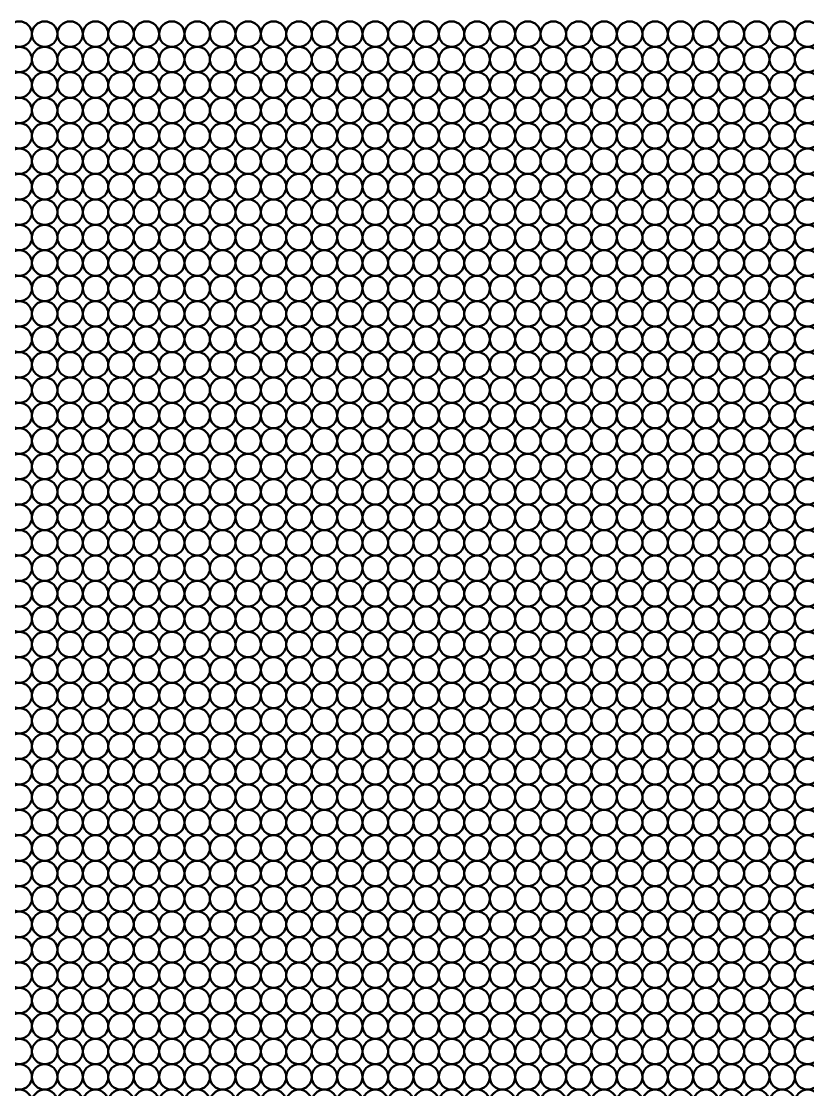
# Model space of a CAD drawing. Extents: x -11378 to 3982, y -2037 to 3878.
# Drawn here: x -11081.1 to -11044, y 1518.4 to 1568.8 of the extents above; entities that cross this region are included whole.
import ezdxf

# ---------------------------------------------------------------- set-up
doc = ezdxf.new("R2010")
doc.units = 0
doc.layers.add('粗实线', color=7, linetype='CONTINUOUS', lineweight=50)

msp = doc.modelspace()

# ---------------------------------------------------------------- linework, layer by layer
at = {"layer": '粗实线'}
for centre in [(-11081.221, 1568.19), (-11080.021, 1568.19), (-11078.821, 1568.19), (-11077.621, 1568.19), (-11076.421, 1568.19), (-11075.221, 1568.19), (-11074.021, 1568.19), (-11072.821, 1568.19), (-11071.621, 1568.19), (-11070.421, 1568.19), (-11069.221, 1568.19), (-11068.021, 1568.19), (-11066.821, 1568.19), (-11065.621, 1568.19), (-11064.421, 1568.19), (-11063.221, 1568.19), (-11062.021, 1568.19), (-11060.821, 1568.19), (-11059.621, 1568.19), (-11058.421, 1568.19), (-11057.221, 1568.19), (-11056.021, 1568.19), (-11054.821, 1568.19), (-11053.621, 1568.19), (-11052.421, 1568.19), (-11051.221, 1568.19), (-11050.021, 1568.19), (-11048.821, 1568.19), (-11047.621, 1568.19), (-11046.421, 1568.19), (-11045.221, 1568.19), (-11044.021, 1568.19), (-11081.221, 1566.99), (-11080.021, 1566.99), (-11078.821, 1566.99), (-11077.621, 1566.99), (-11076.421, 1566.99), (-11075.221, 1566.99), (-11074.021, 1566.99), (-11072.821, 1566.99), (-11071.621, 1566.99), (-11070.421, 1566.99), (-11069.221, 1566.99), (-11068.021, 1566.99), (-11066.821, 1566.99), (-11065.621, 1566.99), (-11064.421, 1566.99), (-11063.221, 1566.99), (-11062.021, 1566.99), (-11060.821, 1566.99), (-11059.621, 1566.99), (-11058.421, 1566.99), (-11057.221, 1566.99), (-11056.021, 1566.99), (-11054.821, 1566.99), (-11053.621, 1566.99), (-11052.421, 1566.99), (-11051.221, 1566.99), (-11050.021, 1566.99), (-11048.821, 1566.99), (-11047.621, 1566.99), (-11046.421, 1566.99), (-11045.221, 1566.99), (-11044.021, 1566.99), (-11081.221, 1565.79), (-11080.021, 1565.79), (-11078.821, 1565.79), (-11077.621, 1565.79), (-11076.421, 1565.79), (-11075.221, 1565.79), (-11074.021, 1565.79), (-11072.821, 1565.79), (-11071.621, 1565.79), (-11070.421, 1565.79), (-11069.221, 1565.79), (-11068.021, 1565.79), (-11066.821, 1565.79), (-11065.621, 1565.79), (-11064.421, 1565.79), (-11063.221, 1565.79), (-11062.021, 1565.79), (-11060.821, 1565.79), (-11059.621, 1565.79), (-11058.421, 1565.79), (-11057.221, 1565.79), (-11056.021, 1565.79), (-11054.821, 1565.79), (-11053.621, 1565.79), (-11052.421, 1565.79), (-11051.221, 1565.79), (-11050.021, 1565.79), (-11048.821, 1565.79), (-11047.621, 1565.79), (-11046.421, 1565.79), (-11045.221, 1565.79), (-11044.021, 1565.79), (-11081.221, 1564.59), (-11080.021, 1564.59), (-11078.821, 1564.59), (-11077.621, 1564.59), (-11076.421, 1564.59), (-11075.221, 1564.59), (-11074.021, 1564.59), (-11072.821, 1564.59), (-11071.621, 1564.59), (-11070.421, 1564.59), (-11069.221, 1564.59), (-11068.021, 1564.59), (-11066.821, 1564.59), (-11065.621, 1564.59), (-11064.421, 1564.59), (-11063.221, 1564.59), (-11062.021, 1564.59), (-11060.821, 1564.59), (-11059.621, 1564.59), (-11058.421, 1564.59), (-11057.221, 1564.59), (-11056.021, 1564.59), (-11054.821, 1564.59), (-11053.621, 1564.59), (-11052.421, 1564.59), (-11051.221, 1564.59), (-11050.021, 1564.59), (-11048.821, 1564.59), (-11047.621, 1564.59), (-11046.421, 1564.59), (-11045.221, 1564.59), (-11044.021, 1564.59), (-11081.221, 1563.39), (-11080.021, 1563.39), (-11078.821, 1563.39), (-11077.621, 1563.39), (-11076.421, 1563.39), (-11075.221, 1563.39), (-11074.021, 1563.39), (-11072.821, 1563.39), (-11071.621, 1563.39), (-11070.421, 1563.39), (-11069.221, 1563.39), (-11068.021, 1563.39), (-11066.821, 1563.39), (-11065.621, 1563.39), (-11064.421, 1563.39), (-11063.221, 1563.39), (-11062.021, 1563.39), (-11060.821, 1563.39), (-11059.621, 1563.39), (-11058.421, 1563.39), (-11057.221, 1563.39), (-11056.021, 1563.39), (-11054.821, 1563.39), (-11053.621, 1563.39), (-11052.421, 1563.39), (-11051.221, 1563.39), (-11050.021, 1563.39), (-11048.821, 1563.39), (-11047.621, 1563.39), (-11046.421, 1563.39), (-11045.221, 1563.39), (-11044.021, 1563.39), (-11081.221, 1562.19), (-11080.021, 1562.19), (-11078.821, 1562.19), (-11077.621, 1562.19), (-11076.421, 1562.19), (-11075.221, 1562.19), (-11074.021, 1562.19), (-11072.821, 1562.19), (-11071.621, 1562.19), (-11070.421, 1562.19), (-11069.221, 1562.19), (-11068.021, 1562.19), (-11066.821, 1562.19), (-11065.621, 1562.19), (-11064.421, 1562.19), (-11063.221, 1562.19), (-11062.021, 1562.19), (-11060.821, 1562.19), (-11059.621, 1562.19), (-11058.421, 1562.19), (-11057.221, 1562.19), (-11056.021, 1562.19), (-11054.821, 1562.19), (-11053.621, 1562.19), (-11052.421, 1562.19), (-11051.221, 1562.19), (-11050.021, 1562.19), (-11048.821, 1562.19), (-11047.621, 1562.19), (-11046.421, 1562.19), (-11045.221, 1562.19), (-11044.021, 1562.19), (-11081.221, 1560.99), (-11080.021, 1560.99), (-11078.821, 1560.99), (-11077.621, 1560.99), (-11076.421, 1560.99), (-11075.221, 1560.99), (-11074.021, 1560.99), (-11072.821, 1560.99), (-11071.621, 1560.99), (-11070.421, 1560.99), (-11069.221, 1560.99), (-11068.021, 1560.99), (-11066.821, 1560.99), (-11065.621, 1560.99), (-11064.421, 1560.99), (-11063.221, 1560.99), (-11062.021, 1560.99), (-11060.821, 1560.99), (-11059.621, 1560.99), (-11058.421, 1560.99), (-11057.221, 1560.99), (-11056.021, 1560.99), (-11054.821, 1560.99), (-11053.621, 1560.99), (-11052.421, 1560.99), (-11051.221, 1560.99), (-11050.021, 1560.99), (-11048.821, 1560.99), (-11047.621, 1560.99), (-11046.421, 1560.99), (-11045.221, 1560.99), (-11044.021, 1560.99), (-11081.221, 1559.79), (-11080.021, 1559.79), (-11078.821, 1559.79), (-11077.621, 1559.79), (-11076.421, 1559.79), (-11075.221, 1559.79), (-11074.021, 1559.79), (-11072.821, 1559.79), (-11071.621, 1559.79), (-11070.421, 1559.79), (-11069.221, 1559.79), (-11068.021, 1559.79), (-11066.821, 1559.79), (-11065.621, 1559.79), (-11064.421, 1559.79), (-11063.221, 1559.79), (-11062.021, 1559.79), (-11060.821, 1559.79), (-11059.621, 1559.79), (-11058.421, 1559.79), (-11057.221, 1559.79), (-11056.021, 1559.79), (-11054.821, 1559.79), (-11053.621, 1559.79), (-11052.421, 1559.79), (-11051.221, 1559.79), (-11050.021, 1559.79), (-11048.821, 1559.79), (-11047.621, 1559.79), (-11046.421, 1559.79), (-11045.221, 1559.79), (-11044.021, 1559.79), (-11081.221, 1558.59), (-11080.021, 1558.59), (-11078.821, 1558.59), (-11077.621, 1558.59), (-11076.421, 1558.59), (-11075.221, 1558.59), (-11074.021, 1558.59), (-11072.821, 1558.59), (-11071.621, 1558.59), (-11070.421, 1558.59), (-11069.221, 1558.59), (-11068.021, 1558.59), (-11066.821, 1558.59), (-11065.621, 1558.59), (-11064.421, 1558.59), (-11063.221, 1558.59), (-11062.021, 1558.59), (-11060.821, 1558.59), (-11059.621, 1558.59), (-11058.421, 1558.59), (-11057.221, 1558.59), (-11056.021, 1558.59), (-11054.821, 1558.59), (-11053.621, 1558.59), (-11052.421, 1558.59), (-11051.221, 1558.59), (-11050.021, 1558.59), (-11048.821, 1558.59), (-11047.621, 1558.59), (-11046.421, 1558.59), (-11045.221, 1558.59), (-11044.021, 1558.59), (-11081.221, 1557.39), (-11080.021, 1557.39), (-11078.821, 1557.39), (-11077.621, 1557.39), (-11076.421, 1557.39), (-11075.221, 1557.39), (-11074.021, 1557.39), (-11072.821, 1557.39), (-11071.621, 1557.39), (-11070.421, 1557.39), (-11069.221, 1557.39), (-11068.021, 1557.39), (-11066.821, 1557.39), (-11065.621, 1557.39), (-11064.421, 1557.39), (-11063.221, 1557.39), (-11062.021, 1557.39), (-11060.821, 1557.39), (-11059.621, 1557.39), (-11058.421, 1557.39), (-11057.221, 1557.39), (-11056.021, 1557.39), (-11054.821, 1557.39), (-11053.621, 1557.39), (-11052.421, 1557.39), (-11051.221, 1557.39), (-11050.021, 1557.39), (-11048.821, 1557.39), (-11047.621, 1557.39), (-11046.421, 1557.39), (-11045.221, 1557.39), (-11044.021, 1557.39), (-11081.221, 1556.19), (-11080.021, 1556.19), (-11078.821, 1556.19), (-11077.621, 1556.19), (-11076.421, 1556.19), (-11075.221, 1556.19), (-11074.021, 1556.19), (-11072.821, 1556.19), (-11071.621, 1556.19), (-11070.421, 1556.19), (-11069.221, 1556.19), (-11068.021, 1556.19), (-11066.821, 1556.19), (-11065.621, 1556.19), (-11064.421, 1556.19), (-11063.221, 1556.19), (-11062.021, 1556.19), (-11060.821, 1556.19), (-11059.621, 1556.19), (-11058.421, 1556.19), (-11057.221, 1556.19), (-11056.021, 1556.19), (-11054.821, 1556.19), (-11053.621, 1556.19), (-11052.421, 1556.19), (-11051.221, 1556.19), (-11050.021, 1556.19), (-11048.821, 1556.19), (-11047.621, 1556.19), (-11046.421, 1556.19), (-11045.221, 1556.19), (-11044.021, 1556.19), (-11081.221, 1554.99), (-11080.021, 1554.99), (-11078.821, 1554.99), (-11077.621, 1554.99), (-11076.421, 1554.99), (-11075.221, 1554.99), (-11074.021, 1554.99), (-11072.821, 1554.99), (-11071.621, 1554.99), (-11070.421, 1554.99), (-11069.221, 1554.99), (-11068.021, 1554.99), (-11066.821, 1554.99), (-11065.621, 1554.99), (-11064.421, 1554.99), (-11063.221, 1554.99), (-11062.021, 1554.99), (-11060.821, 1554.99), (-11059.621, 1554.99), (-11058.421, 1554.99), (-11057.221, 1554.99), (-11056.021, 1554.99), (-11054.821, 1554.99), (-11053.621, 1554.99), (-11052.421, 1554.99), (-11051.221, 1554.99), (-11050.021, 1554.99), (-11048.821, 1554.99), (-11047.621, 1554.99), (-11046.421, 1554.99), (-11045.221, 1554.99), (-11044.021, 1554.99), (-11081.221, 1553.79), (-11080.021, 1553.79), (-11078.821, 1553.79), (-11077.621, 1553.79), (-11076.421, 1553.79), (-11075.221, 1553.79), (-11074.021, 1553.79), (-11072.821, 1553.79), (-11071.621, 1553.79), (-11070.421, 1553.79), (-11069.221, 1553.79), (-11068.021, 1553.79), (-11066.821, 1553.79), (-11065.621, 1553.79), (-11064.421, 1553.79), (-11063.221, 1553.79), (-11062.021, 1553.79), (-11060.821, 1553.79), (-11059.621, 1553.79), (-11058.421, 1553.79), (-11057.221, 1553.79), (-11056.021, 1553.79), (-11054.821, 1553.79), (-11053.621, 1553.79), (-11052.421, 1553.79), (-11051.221, 1553.79), (-11050.021, 1553.79), (-11048.821, 1553.79), (-11047.621, 1553.79), (-11046.421, 1553.79), (-11045.221, 1553.79), (-11044.021, 1553.79), (-11081.221, 1552.59), (-11080.021, 1552.59), (-11078.821, 1552.59), (-11077.621, 1552.59), (-11076.421, 1552.59), (-11075.221, 1552.59), (-11074.021, 1552.59), (-11072.821, 1552.59), (-11071.621, 1552.59), (-11070.421, 1552.59), (-11069.221, 1552.59), (-11068.021, 1552.59), (-11066.821, 1552.59), (-11065.621, 1552.59), (-11064.421, 1552.59), (-11063.221, 1552.59), (-11062.021, 1552.59), (-11060.821, 1552.59), (-11059.621, 1552.59), (-11058.421, 1552.59), (-11057.221, 1552.59), (-11056.021, 1552.59), (-11054.821, 1552.59), (-11053.621, 1552.59), (-11052.421, 1552.59), (-11051.221, 1552.59), (-11050.021, 1552.59), (-11048.821, 1552.59), (-11047.621, 1552.59), (-11046.421, 1552.59), (-11045.221, 1552.59), (-11044.021, 1552.59), (-11081.221, 1551.39), (-11080.021, 1551.39), (-11078.821, 1551.39), (-11077.621, 1551.39), (-11076.421, 1551.39), (-11075.221, 1551.39), (-11074.021, 1551.39), (-11072.821, 1551.39), (-11071.621, 1551.39), (-11070.421, 1551.39), (-11069.221, 1551.39), (-11068.021, 1551.39), (-11066.821, 1551.39), (-11065.621, 1551.39), (-11064.421, 1551.39), (-11063.221, 1551.39), (-11062.021, 1551.39), (-11060.821, 1551.39), (-11059.621, 1551.39), (-11058.421, 1551.39), (-11057.221, 1551.39), (-11056.021, 1551.39), (-11054.821, 1551.39), (-11053.621, 1551.39), (-11052.421, 1551.39), (-11051.221, 1551.39), (-11050.021, 1551.39), (-11048.821, 1551.39), (-11047.621, 1551.39), (-11046.421, 1551.39), (-11045.221, 1551.39), (-11044.021, 1551.39), (-11081.221, 1550.19), (-11080.021, 1550.19), (-11078.821, 1550.19), (-11077.621, 1550.19), (-11076.421, 1550.19), (-11075.221, 1550.19), (-11074.021, 1550.19), (-11072.821, 1550.19), (-11071.621, 1550.19), (-11070.421, 1550.19), (-11069.221, 1550.19), (-11068.021, 1550.19), (-11066.821, 1550.19), (-11065.621, 1550.19), (-11064.421, 1550.19), (-11063.221, 1550.19), (-11062.021, 1550.19), (-11060.821, 1550.19), (-11059.621, 1550.19), (-11058.421, 1550.19), (-11057.221, 1550.19), (-11056.021, 1550.19), (-11054.821, 1550.19), (-11053.621, 1550.19), (-11052.421, 1550.19), (-11051.221, 1550.19), (-11050.021, 1550.19), (-11048.821, 1550.19), (-11047.621, 1550.19), (-11046.421, 1550.19), (-11045.221, 1550.19), (-11044.021, 1550.19), (-11081.221, 1548.99), (-11080.021, 1548.99), (-11078.821, 1548.99), (-11077.621, 1548.99), (-11076.421, 1548.99), (-11075.221, 1548.99), (-11074.021, 1548.99), (-11072.821, 1548.99), (-11071.621, 1548.99), (-11070.421, 1548.99), (-11069.221, 1548.99), (-11068.021, 1548.99), (-11066.821, 1548.99), (-11065.621, 1548.99), (-11064.421, 1548.99), (-11063.221, 1548.99), (-11062.021, 1548.99), (-11060.821, 1548.99), (-11059.621, 1548.99), (-11058.421, 1548.99), (-11057.221, 1548.99), (-11056.021, 1548.99), (-11054.821, 1548.99), (-11053.621, 1548.99), (-11052.421, 1548.99), (-11051.221, 1548.99), (-11050.021, 1548.99), (-11048.821, 1548.99), (-11047.621, 1548.99), (-11046.421, 1548.99), (-11045.221, 1548.99), (-11044.021, 1548.99), (-11081.221, 1547.79), (-11080.021, 1547.79), (-11078.821, 1547.79), (-11077.621, 1547.79), (-11076.421, 1547.79), (-11075.221, 1547.79), (-11074.021, 1547.79), (-11072.821, 1547.79), (-11071.621, 1547.79), (-11070.421, 1547.79), (-11069.221, 1547.79), (-11068.021, 1547.79), (-11066.821, 1547.79), (-11065.621, 1547.79), (-11064.421, 1547.79), (-11063.221, 1547.79), (-11062.021, 1547.79), (-11060.821, 1547.79), (-11059.621, 1547.79), (-11058.421, 1547.79), (-11057.221, 1547.79), (-11056.021, 1547.79), (-11054.821, 1547.79), (-11053.621, 1547.79), (-11052.421, 1547.79), (-11051.221, 1547.79), (-11050.021, 1547.79), (-11048.821, 1547.79), (-11047.621, 1547.79), (-11046.421, 1547.79), (-11045.221, 1547.79), (-11044.021, 1547.79), (-11081.221, 1546.59), (-11080.021, 1546.59), (-11078.821, 1546.59), (-11077.621, 1546.59), (-11076.421, 1546.59), (-11075.221, 1546.59), (-11074.021, 1546.59), (-11072.821, 1546.59), (-11071.621, 1546.59), (-11070.421, 1546.59), (-11069.221, 1546.59), (-11068.021, 1546.59), (-11066.821, 1546.59), (-11065.621, 1546.59), (-11064.421, 1546.59), (-11063.221, 1546.59), (-11062.021, 1546.59), (-11060.821, 1546.59), (-11059.621, 1546.59), (-11058.421, 1546.59), (-11057.221, 1546.59), (-11056.021, 1546.59), (-11054.821, 1546.59), (-11053.621, 1546.59), (-11052.421, 1546.59), (-11051.221, 1546.59), (-11050.021, 1546.59), (-11048.821, 1546.59), (-11047.621, 1546.59), (-11046.421, 1546.59), (-11045.221, 1546.59), (-11044.021, 1546.59), (-11081.221, 1545.39), (-11080.021, 1545.39), (-11078.821, 1545.39), (-11077.621, 1545.39), (-11076.421, 1545.39), (-11075.221, 1545.39), (-11074.021, 1545.39), (-11072.821, 1545.39), (-11071.621, 1545.39), (-11070.421, 1545.39), (-11069.221, 1545.39), (-11068.021, 1545.39), (-11066.821, 1545.39), (-11065.621, 1545.39), (-11064.421, 1545.39), (-11063.221, 1545.39), (-11062.021, 1545.39), (-11060.821, 1545.39), (-11059.621, 1545.39), (-11058.421, 1545.39), (-11057.221, 1545.39), (-11056.021, 1545.39), (-11054.821, 1545.39), (-11053.621, 1545.39), (-11052.421, 1545.39), (-11051.221, 1545.39), (-11050.021, 1545.39), (-11048.821, 1545.39), (-11047.621, 1545.39), (-11046.421, 1545.39), (-11045.221, 1545.39), (-11044.021, 1545.39), (-11081.221, 1544.19), (-11080.021, 1544.19), (-11078.821, 1544.19), (-11077.621, 1544.19), (-11076.421, 1544.19), (-11075.221, 1544.19), (-11074.021, 1544.19), (-11072.821, 1544.19), (-11071.621, 1544.19), (-11070.421, 1544.19), (-11069.221, 1544.19), (-11068.021, 1544.19), (-11066.821, 1544.19), (-11065.621, 1544.19), (-11064.421, 1544.19), (-11063.221, 1544.19), (-11062.021, 1544.19), (-11060.821, 1544.19), (-11059.621, 1544.19), (-11058.421, 1544.19), (-11057.221, 1544.19), (-11056.021, 1544.19), (-11054.821, 1544.19), (-11053.621, 1544.19), (-11052.421, 1544.19), (-11051.221, 1544.19), (-11050.021, 1544.19), (-11048.821, 1544.19), (-11047.621, 1544.19), (-11046.421, 1544.19), (-11045.221, 1544.19), (-11044.021, 1544.19), (-11081.221, 1542.99), (-11080.021, 1542.99), (-11078.821, 1542.99), (-11077.621, 1542.99), (-11076.421, 1542.99), (-11075.221, 1542.99), (-11074.021, 1542.99), (-11072.821, 1542.99), (-11071.621, 1542.99), (-11070.421, 1542.99), (-11069.221, 1542.99), (-11068.021, 1542.99), (-11066.821, 1542.99), (-11065.621, 1542.99), (-11064.421, 1542.99), (-11063.221, 1542.99), (-11062.021, 1542.99), (-11060.821, 1542.99), (-11059.621, 1542.99), (-11058.421, 1542.99), (-11057.221, 1542.99), (-11056.021, 1542.99), (-11054.821, 1542.99), (-11053.621, 1542.99), (-11052.421, 1542.99), (-11051.221, 1542.99), (-11050.021, 1542.99), (-11048.821, 1542.99), (-11047.621, 1542.99), (-11046.421, 1542.99), (-11045.221, 1542.99), (-11044.021, 1542.99), (-11081.221, 1541.79), (-11080.021, 1541.79), (-11078.821, 1541.79), (-11077.621, 1541.79), (-11076.421, 1541.79), (-11075.221, 1541.79), (-11074.021, 1541.79), (-11072.821, 1541.79), (-11071.621, 1541.79), (-11070.421, 1541.79), (-11069.221, 1541.79), (-11068.021, 1541.79), (-11066.821, 1541.79), (-11065.621, 1541.79), (-11064.421, 1541.79), (-11063.221, 1541.79), (-11062.021, 1541.79), (-11060.821, 1541.79), (-11059.621, 1541.79), (-11058.421, 1541.79), (-11057.221, 1541.79), (-11056.021, 1541.79), (-11054.821, 1541.79), (-11053.621, 1541.79), (-11052.421, 1541.79), (-11051.221, 1541.79), (-11050.021, 1541.79), (-11048.821, 1541.79), (-11047.621, 1541.79), (-11046.421, 1541.79), (-11045.221, 1541.79), (-11044.021, 1541.79), (-11081.221, 1540.59), (-11080.021, 1540.59), (-11078.821, 1540.59), (-11077.621, 1540.59), (-11076.421, 1540.59), (-11075.221, 1540.59), (-11074.021, 1540.59), (-11072.821, 1540.59), (-11071.621, 1540.59), (-11070.421, 1540.59), (-11069.221, 1540.59), (-11068.021, 1540.59), (-11066.821, 1540.59), (-11065.621, 1540.59), (-11064.421, 1540.59), (-11063.221, 1540.59), (-11062.021, 1540.59), (-11060.821, 1540.59), (-11059.621, 1540.59), (-11058.421, 1540.59), (-11057.221, 1540.59), (-11056.021, 1540.59), (-11054.821, 1540.59), (-11053.621, 1540.59), (-11052.421, 1540.59), (-11051.221, 1540.59), (-11050.021, 1540.59), (-11048.821, 1540.59), (-11047.621, 1540.59), (-11046.421, 1540.59), (-11045.221, 1540.59), (-11044.021, 1540.59), (-11081.221, 1539.39), (-11080.021, 1539.39), (-11078.821, 1539.39), (-11077.621, 1539.39), (-11076.421, 1539.39), (-11075.221, 1539.39), (-11074.021, 1539.39), (-11072.821, 1539.39), (-11071.621, 1539.39), (-11070.421, 1539.39), (-11069.221, 1539.39), (-11068.021, 1539.39), (-11066.821, 1539.39), (-11065.621, 1539.39), (-11064.421, 1539.39), (-11063.221, 1539.39), (-11062.021, 1539.39), (-11060.821, 1539.39), (-11059.621, 1539.39), (-11058.421, 1539.39), (-11057.221, 1539.39), (-11056.021, 1539.39), (-11054.821, 1539.39), (-11053.621, 1539.39), (-11052.421, 1539.39), (-11051.221, 1539.39), (-11050.021, 1539.39), (-11048.821, 1539.39), (-11047.621, 1539.39), (-11046.421, 1539.39), (-11045.221, 1539.39), (-11044.021, 1539.39), (-11081.221, 1538.19), (-11080.021, 1538.19), (-11078.821, 1538.19), (-11077.621, 1538.19), (-11076.421, 1538.19), (-11075.221, 1538.19), (-11074.021, 1538.19), (-11072.821, 1538.19), (-11071.621, 1538.19), (-11070.421, 1538.19), (-11069.221, 1538.19), (-11068.021, 1538.19), (-11066.821, 1538.19), (-11065.621, 1538.19), (-11064.421, 1538.19), (-11063.221, 1538.19), (-11062.021, 1538.19), (-11060.821, 1538.19), (-11059.621, 1538.19), (-11058.421, 1538.19), (-11057.221, 1538.19), (-11056.021, 1538.19), (-11054.821, 1538.19), (-11053.621, 1538.19), (-11052.421, 1538.19), (-11051.221, 1538.19), (-11050.021, 1538.19), (-11048.821, 1538.19), (-11047.621, 1538.19), (-11046.421, 1538.19), (-11045.221, 1538.19), (-11044.021, 1538.19), (-11081.221, 1536.99), (-11080.021, 1536.99), (-11078.821, 1536.99), (-11077.621, 1536.99), (-11076.421, 1536.99), (-11075.221, 1536.99), (-11074.021, 1536.99), (-11072.821, 1536.99), (-11071.621, 1536.99), (-11070.421, 1536.99), (-11069.221, 1536.99), (-11068.021, 1536.99), (-11066.821, 1536.99), (-11065.621, 1536.99), (-11064.421, 1536.99), (-11063.221, 1536.99), (-11062.021, 1536.99), (-11060.821, 1536.99), (-11059.621, 1536.99), (-11058.421, 1536.99), (-11057.221, 1536.99), (-11056.021, 1536.99), (-11054.821, 1536.99), (-11053.621, 1536.99), (-11052.421, 1536.99), (-11051.221, 1536.99), (-11050.021, 1536.99), (-11048.821, 1536.99), (-11047.621, 1536.99), (-11046.421, 1536.99), (-11045.221, 1536.99), (-11044.021, 1536.99), (-11081.221, 1535.79), (-11080.021, 1535.79), (-11078.821, 1535.79), (-11077.621, 1535.79), (-11076.421, 1535.79), (-11075.221, 1535.79), (-11074.021, 1535.79), (-11072.821, 1535.79), (-11071.621, 1535.79), (-11070.421, 1535.79), (-11069.221, 1535.79), (-11068.021, 1535.79), (-11066.821, 1535.79), (-11065.621, 1535.79), (-11064.421, 1535.79), (-11063.221, 1535.79), (-11062.021, 1535.79), (-11060.821, 1535.79), (-11059.621, 1535.79), (-11058.421, 1535.79), (-11057.221, 1535.79), (-11056.021, 1535.79), (-11054.821, 1535.79), (-11053.621, 1535.79), (-11052.421, 1535.79), (-11051.221, 1535.79), (-11050.021, 1535.79), (-11048.821, 1535.79), (-11047.621, 1535.79), (-11046.421, 1535.79), (-11045.221, 1535.79), (-11044.021, 1535.79), (-11081.221, 1534.59), (-11080.021, 1534.59), (-11078.821, 1534.59), (-11077.621, 1534.59), (-11076.421, 1534.59), (-11075.221, 1534.59), (-11074.021, 1534.59), (-11072.821, 1534.59), (-11071.621, 1534.59), (-11070.421, 1534.59), (-11069.221, 1534.59), (-11068.021, 1534.59), (-11066.821, 1534.59), (-11065.621, 1534.59), (-11064.421, 1534.59), (-11063.221, 1534.59), (-11062.021, 1534.59), (-11060.821, 1534.59), (-11059.621, 1534.59), (-11058.421, 1534.59), (-11057.221, 1534.59), (-11056.021, 1534.59), (-11054.821, 1534.59), (-11053.621, 1534.59), (-11052.421, 1534.59), (-11051.221, 1534.59), (-11050.021, 1534.59), (-11048.821, 1534.59), (-11047.621, 1534.59), (-11046.421, 1534.59), (-11045.221, 1534.59), (-11044.021, 1534.59), (-11081.221, 1533.39), (-11080.021, 1533.39), (-11078.821, 1533.39), (-11077.621, 1533.39), (-11076.421, 1533.39), (-11075.221, 1533.39), (-11074.021, 1533.39), (-11072.821, 1533.39), (-11071.621, 1533.39), (-11070.421, 1533.39), (-11069.221, 1533.39), (-11068.021, 1533.39), (-11066.821, 1533.39), (-11065.621, 1533.39), (-11064.421, 1533.39), (-11063.221, 1533.39), (-11062.021, 1533.39), (-11060.821, 1533.39), (-11059.621, 1533.39), (-11058.421, 1533.39), (-11057.221, 1533.39), (-11056.021, 1533.39), (-11054.821, 1533.39), (-11053.621, 1533.39), (-11052.421, 1533.39), (-11051.221, 1533.39), (-11050.021, 1533.39), (-11048.821, 1533.39), (-11047.621, 1533.39), (-11046.421, 1533.39), (-11045.221, 1533.39), (-11044.021, 1533.39), (-11081.221, 1532.19), (-11080.021, 1532.19), (-11078.821, 1532.19), (-11077.621, 1532.19), (-11076.421, 1532.19), (-11075.221, 1532.19), (-11074.021, 1532.19), (-11072.821, 1532.19), (-11071.621, 1532.19), (-11070.421, 1532.19), (-11069.221, 1532.19), (-11068.021, 1532.19), (-11066.821, 1532.19), (-11065.621, 1532.19), (-11064.421, 1532.19), (-11063.221, 1532.19), (-11062.021, 1532.19), (-11060.821, 1532.19), (-11059.621, 1532.19), (-11058.421, 1532.19), (-11057.221, 1532.19), (-11056.021, 1532.19), (-11054.821, 1532.19), (-11053.621, 1532.19), (-11052.421, 1532.19), (-11051.221, 1532.19), (-11050.021, 1532.19), (-11048.821, 1532.19), (-11047.621, 1532.19), (-11046.421, 1532.19), (-11045.221, 1532.19), (-11044.021, 1532.19), (-11081.221, 1530.99), (-11080.021, 1530.99), (-11078.821, 1530.99), (-11077.621, 1530.99), (-11076.421, 1530.99), (-11075.221, 1530.99), (-11074.021, 1530.99), (-11072.821, 1530.99), (-11071.621, 1530.99), (-11070.421, 1530.99), (-11069.221, 1530.99), (-11068.021, 1530.99), (-11066.821, 1530.99), (-11065.621, 1530.99), (-11064.421, 1530.99), (-11063.221, 1530.99), (-11062.021, 1530.99), (-11060.821, 1530.99), (-11059.621, 1530.99), (-11058.421, 1530.99), (-11057.221, 1530.99), (-11056.021, 1530.99), (-11054.821, 1530.99), (-11053.621, 1530.99), (-11052.421, 1530.99), (-11051.221, 1530.99), (-11050.021, 1530.99), (-11048.821, 1530.99), (-11047.621, 1530.99), (-11046.421, 1530.99), (-11045.221, 1530.99), (-11044.021, 1530.99), (-11081.221, 1529.79), (-11080.021, 1529.79), (-11078.821, 1529.79), (-11077.621, 1529.79), (-11076.421, 1529.79), (-11075.221, 1529.79), (-11074.021, 1529.79), (-11072.821, 1529.79), (-11071.621, 1529.79), (-11070.421, 1529.79), (-11069.221, 1529.79), (-11068.021, 1529.79), (-11066.821, 1529.79), (-11065.621, 1529.79), (-11064.421, 1529.79), (-11063.221, 1529.79), (-11062.021, 1529.79), (-11060.821, 1529.79), (-11059.621, 1529.79), (-11058.421, 1529.79), (-11057.221, 1529.79), (-11056.021, 1529.79), (-11054.821, 1529.79), (-11053.621, 1529.79), (-11052.421, 1529.79), (-11051.221, 1529.79), (-11050.021, 1529.79), (-11048.821, 1529.79), (-11047.621, 1529.79), (-11046.421, 1529.79), (-11045.221, 1529.79), (-11044.021, 1529.79), (-11081.221, 1528.59), (-11080.021, 1528.59), (-11078.821, 1528.59), (-11077.621, 1528.59), (-11076.421, 1528.59), (-11075.221, 1528.59), (-11074.021, 1528.59), (-11072.821, 1528.59), (-11071.621, 1528.59), (-11070.421, 1528.59), (-11069.221, 1528.59), (-11068.021, 1528.59), (-11066.821, 1528.59), (-11065.621, 1528.59), (-11064.421, 1528.59), (-11063.221, 1528.59), (-11062.021, 1528.59), (-11060.821, 1528.59), (-11059.621, 1528.59), (-11058.421, 1528.59), (-11057.221, 1528.59), (-11056.021, 1528.59), (-11054.821, 1528.59), (-11053.621, 1528.59), (-11052.421, 1528.59), (-11051.221, 1528.59), (-11050.021, 1528.59), (-11048.821, 1528.59), (-11047.621, 1528.59), (-11046.421, 1528.59), (-11045.221, 1528.59), (-11044.021, 1528.59), (-11081.221, 1527.39), (-11080.021, 1527.39), (-11078.821, 1527.39), (-11077.621, 1527.39), (-11076.421, 1527.39), (-11075.221, 1527.39), (-11074.021, 1527.39), (-11072.821, 1527.39), (-11071.621, 1527.39), (-11070.421, 1527.39), (-11069.221, 1527.39), (-11068.021, 1527.39), (-11066.821, 1527.39), (-11065.621, 1527.39), (-11064.421, 1527.39), (-11063.221, 1527.39), (-11062.021, 1527.39), (-11060.821, 1527.39), (-11059.621, 1527.39), (-11058.421, 1527.39), (-11057.221, 1527.39), (-11056.021, 1527.39), (-11054.821, 1527.39), (-11053.621, 1527.39), (-11052.421, 1527.39), (-11051.221, 1527.39), (-11050.021, 1527.39), (-11048.821, 1527.39), (-11047.621, 1527.39), (-11046.421, 1527.39), (-11045.221, 1527.39), (-11044.021, 1527.39), (-11081.221, 1526.19), (-11080.021, 1526.19), (-11078.821, 1526.19), (-11077.621, 1526.19), (-11076.421, 1526.19), (-11075.221, 1526.19), (-11074.021, 1526.19), (-11072.821, 1526.19), (-11071.621, 1526.19), (-11070.421, 1526.19), (-11069.221, 1526.19), (-11068.021, 1526.19), (-11066.821, 1526.19), (-11065.621, 1526.19), (-11064.421, 1526.19), (-11063.221, 1526.19), (-11062.021, 1526.19), (-11060.821, 1526.19), (-11059.621, 1526.19), (-11058.421, 1526.19), (-11057.221, 1526.19), (-11056.021, 1526.19), (-11054.821, 1526.19), (-11053.621, 1526.19), (-11052.421, 1526.19), (-11051.221, 1526.19), (-11050.021, 1526.19), (-11048.821, 1526.19), (-11047.621, 1526.19), (-11046.421, 1526.19), (-11045.221, 1526.19), (-11044.021, 1526.19), (-11081.221, 1524.99), (-11080.021, 1524.99), (-11078.821, 1524.99), (-11077.621, 1524.99), (-11076.421, 1524.99), (-11075.221, 1524.99), (-11074.021, 1524.99), (-11072.821, 1524.99), (-11071.621, 1524.99), (-11070.421, 1524.99), (-11069.221, 1524.99), (-11068.021, 1524.99), (-11066.821, 1524.99), (-11065.621, 1524.99), (-11064.421, 1524.99), (-11063.221, 1524.99), (-11062.021, 1524.99), (-11060.821, 1524.99), (-11059.621, 1524.99), (-11058.421, 1524.99), (-11057.221, 1524.99), (-11056.021, 1524.99), (-11054.821, 1524.99), (-11053.621, 1524.99), (-11052.421, 1524.99), (-11051.221, 1524.99), (-11050.021, 1524.99), (-11048.821, 1524.99), (-11047.621, 1524.99), (-11046.421, 1524.99), (-11045.221, 1524.99), (-11044.021, 1524.99), (-11081.221, 1523.79), (-11080.021, 1523.79), (-11078.821, 1523.79), (-11077.621, 1523.79), (-11076.421, 1523.79), (-11075.221, 1523.79), (-11074.021, 1523.79), (-11072.821, 1523.79), (-11071.621, 1523.79), (-11070.421, 1523.79), (-11069.221, 1523.79), (-11068.021, 1523.79), (-11066.821, 1523.79), (-11065.621, 1523.79), (-11064.421, 1523.79), (-11063.221, 1523.79), (-11062.021, 1523.79), (-11060.821, 1523.79), (-11059.621, 1523.79), (-11058.421, 1523.79), (-11057.221, 1523.79), (-11056.021, 1523.79), (-11054.821, 1523.79), (-11053.621, 1523.79), (-11052.421, 1523.79), (-11051.221, 1523.79), (-11050.021, 1523.79), (-11048.821, 1523.79), (-11047.621, 1523.79), (-11046.421, 1523.79), (-11045.221, 1523.79), (-11044.021, 1523.79), (-11081.221, 1522.59), (-11080.021, 1522.59), (-11078.821, 1522.59), (-11077.621, 1522.59), (-11076.421, 1522.59), (-11075.221, 1522.59), (-11074.021, 1522.59), (-11072.821, 1522.59), (-11071.621, 1522.59), (-11070.421, 1522.59), (-11069.221, 1522.59), (-11068.021, 1522.59), (-11066.821, 1522.59), (-11065.621, 1522.59), (-11064.421, 1522.59), (-11063.221, 1522.59), (-11062.021, 1522.59), (-11060.821, 1522.59), (-11059.621, 1522.59), (-11058.421, 1522.59), (-11057.221, 1522.59), (-11056.021, 1522.59), (-11054.821, 1522.59), (-11053.621, 1522.59), (-11052.421, 1522.59), (-11051.221, 1522.59), (-11050.021, 1522.59), (-11048.821, 1522.59), (-11047.621, 1522.59), (-11046.421, 1522.59), (-11045.221, 1522.59), (-11044.021, 1522.59), (-11081.221, 1521.39), (-11080.021, 1521.39), (-11078.821, 1521.39), (-11077.621, 1521.39), (-11076.421, 1521.39), (-11075.221, 1521.39), (-11074.021, 1521.39), (-11072.821, 1521.39), (-11071.621, 1521.39), (-11070.421, 1521.39), (-11069.221, 1521.39), (-11068.021, 1521.39), (-11066.821, 1521.39), (-11065.621, 1521.39), (-11064.421, 1521.39), (-11063.221, 1521.39), (-11062.021, 1521.39), (-11060.821, 1521.39), (-11059.621, 1521.39), (-11058.421, 1521.39), (-11057.221, 1521.39), (-11056.021, 1521.39), (-11054.821, 1521.39), (-11053.621, 1521.39), (-11052.421, 1521.39), (-11051.221, 1521.39), (-11050.021, 1521.39), (-11048.821, 1521.39), (-11047.621, 1521.39), (-11046.421, 1521.39), (-11045.221, 1521.39), (-11044.021, 1521.39), (-11081.221, 1520.19), (-11080.021, 1520.19), (-11078.821, 1520.19), (-11077.621, 1520.19), (-11076.421, 1520.19), (-11075.221, 1520.19), (-11074.021, 1520.19), (-11072.821, 1520.19), (-11071.621, 1520.19), (-11070.421, 1520.19), (-11069.221, 1520.19), (-11068.021, 1520.19), (-11066.821, 1520.19), (-11065.621, 1520.19), (-11064.421, 1520.19), (-11063.221, 1520.19), (-11062.021, 1520.19), (-11060.821, 1520.19), (-11059.621, 1520.19), (-11058.421, 1520.19), (-11057.221, 1520.19), (-11056.021, 1520.19), (-11054.821, 1520.19), (-11053.621, 1520.19), (-11052.421, 1520.19), (-11051.221, 1520.19), (-11050.021, 1520.19), (-11048.821, 1520.19), (-11047.621, 1520.19), (-11046.421, 1520.19), (-11045.221, 1520.19), (-11044.021, 1520.19), (-11081.221, 1518.99), (-11080.021, 1518.99), (-11078.821, 1518.99), (-11077.621, 1518.99), (-11076.421, 1518.99), (-11075.221, 1518.99), (-11074.021, 1518.99), (-11072.821, 1518.99), (-11071.621, 1518.99), (-11070.421, 1518.99), (-11069.221, 1518.99), (-11068.021, 1518.99), (-11066.821, 1518.99), (-11065.621, 1518.99), (-11064.421, 1518.99), (-11063.221, 1518.99), (-11062.021, 1518.99), (-11060.821, 1518.99), (-11059.621, 1518.99), (-11058.421, 1518.99), (-11057.221, 1518.99), (-11056.021, 1518.99), (-11054.821, 1518.99), (-11053.621, 1518.99), (-11052.421, 1518.99), (-11051.221, 1518.99), (-11050.021, 1518.99), (-11048.821, 1518.99), (-11047.621, 1518.99), (-11046.421, 1518.99), (-11045.221, 1518.99), (-11044.021, 1518.99), (-11081.221, 1517.79), (-11080.021, 1517.79), (-11078.821, 1517.79), (-11077.621, 1517.79), (-11076.421, 1517.79), (-11075.221, 1517.79), (-11074.021, 1517.79), (-11072.821, 1517.79), (-11071.621, 1517.79), (-11070.421, 1517.79), (-11069.221, 1517.79), (-11068.021, 1517.79), (-11066.821, 1517.79), (-11065.621, 1517.79), (-11064.421, 1517.79), (-11063.221, 1517.79), (-11062.021, 1517.79), (-11060.821, 1517.79), (-11059.621, 1517.79), (-11058.421, 1517.79), (-11057.221, 1517.79), (-11056.021, 1517.79), (-11054.821, 1517.79), (-11053.621, 1517.79), (-11052.421, 1517.79), (-11051.221, 1517.79), (-11050.021, 1517.79), (-11048.821, 1517.79), (-11047.621, 1517.79), (-11046.421, 1517.79), (-11045.221, 1517.79), (-11044.021, 1517.79)]:
    msp.add_circle(centre, 0.6, dxfattribs=at)

doc.saveas('drawing.dxf')
